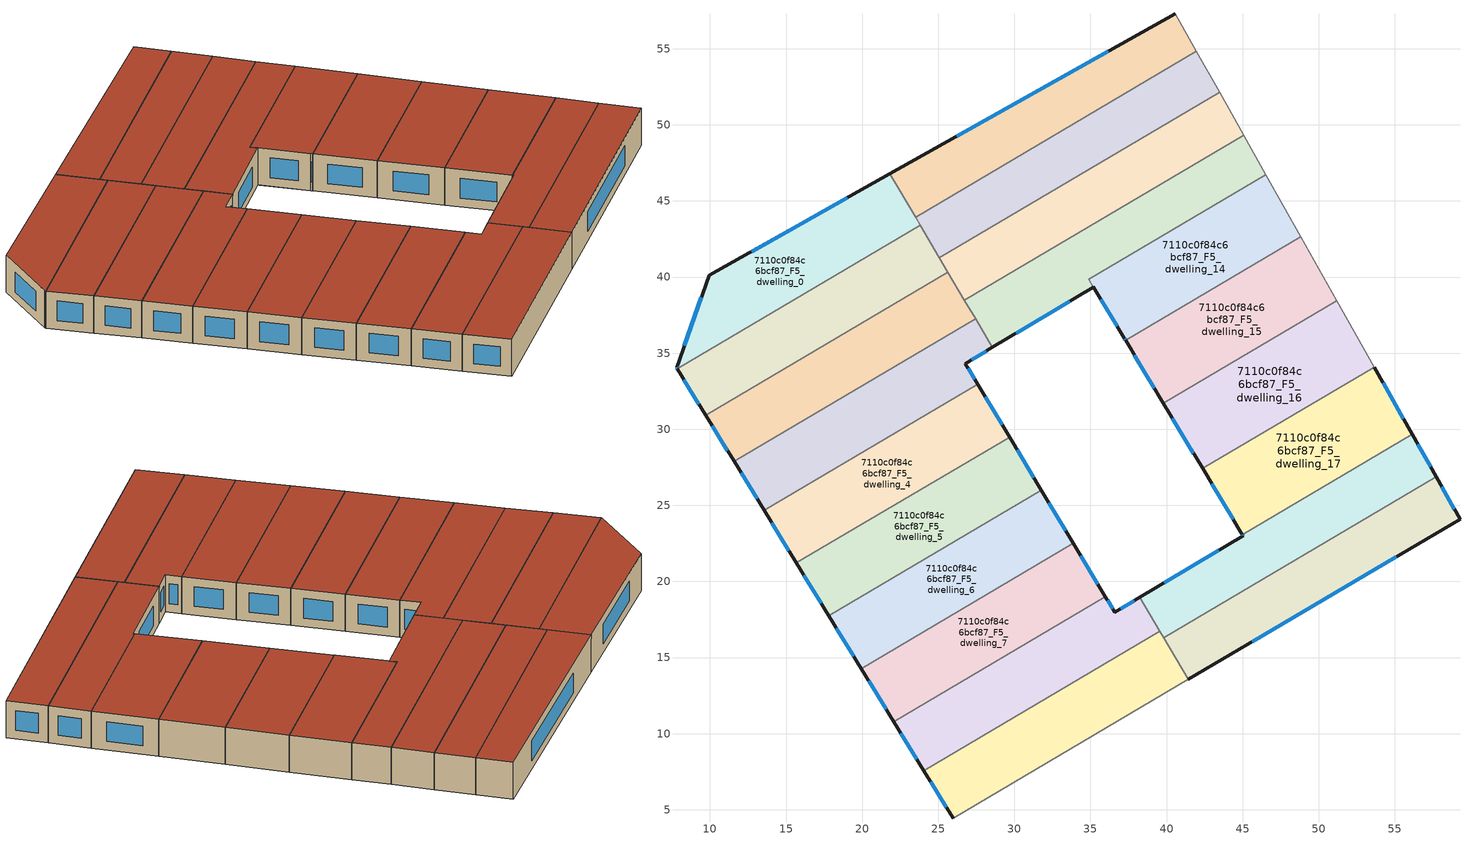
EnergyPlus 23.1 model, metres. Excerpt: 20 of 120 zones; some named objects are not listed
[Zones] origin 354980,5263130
7110c0f84c6bcf87_F5_dwelling_0
 floor to 7110c0f84c6bcf87_F4_dwelling_0 (EU_floor_Construction): 21.82,46.78 23.82,43.4 7.85,33.97 7.8,34.05 9.94,40.1 z15
 wall outside (EU_wall_Construction): 21.82,46.78 9.94,40.1 7.8,34.05 7.85,33.97 z15:18
 wall to 7110c0f84c6bcf87_F5_dwelling_1 (EU_wall_Construction): 7.85,33.97 23.82,43.4 z15:18
 wall to 7110c0f84c6bcf87_F5_dwelling_10 (EU_wall_Construction): 23.5,43.93 21.82,46.78 z15:18
 wall to 7110c0f84c6bcf87_F5_dwelling_11 (EU_wall_Construction): 23.82,43.4 23.5,43.93 z15:18
 window (EU_Window_Construction): 7.81,34.03 7.83,33.99 / 9.44,38.68 8.3,35.47 / 19.03,45.21 12.73,41.67 z15.7:17.3
 roof outside (EU_roof_Construction): 23.82,43.4 21.82,46.78 9.94,40.1 7.8,34.05 7.85,33.97 z18
7110c0f84c6bcf87_F5_dwelling_1
 floor to 7110c0f84c6bcf87_F4_dwelling_1 (EU_floor_Construction): 23.82,43.4 25.63,40.33 9.71,30.93 7.85,33.97 z15
 wall outside (EU_wall_Construction): 7.85,33.97 9.71,30.93 z15:18
 wall to 7110c0f84c6bcf87_F5_dwelling_2 (EU_wall_Construction): 9.71,30.93 25.63,40.33 z15:18
 wall to 7110c0f84c6bcf87_F5_dwelling_11 (EU_wall_Construction): 25.07,41.27 23.82,43.4 z15:18
 wall to 7110c0f84c6bcf87_F5_dwelling_12 (EU_wall_Construction): 25.63,40.33 25.07,41.27 z15:18
 window (EU_Window_Construction): 8.28,33.26 9.27,31.65 z15.7:17.3
 roof outside (EU_roof_Construction): 25.63,40.33 23.82,43.4 7.85,33.97 9.71,30.93 z18
7110c0f84c6bcf87_F5_dwelling_10
 floor to 7110c0f84c6bcf87_F4_dwelling_10 (EU_floor_Construction): 40.56,57.3 41.96,54.82 23.5,43.93 21.82,46.78 z15
 wall outside (EU_wall_Construction): 40.56,57.3 21.82,46.78 z15:18
 wall to 7110c0f84c6bcf87_F5_dwelling_11 (EU_wall_Construction): 23.5,43.93 41.96,54.82 z15:18
 wall adiabatic (EU_wall_Construction): 41.96,54.82 40.56,57.3 z15:18
 window (EU_Window_Construction): 36.16,54.83 26.22,49.25 z15.7:17.3
 roof outside (EU_roof_Construction): 41.96,54.82 40.56,57.3 21.82,46.78 23.5,43.93 z18
7110c0f84c6bcf87_F5_dwelling_11
 floor to 7110c0f84c6bcf87_F4_dwelling_11 (EU_floor_Construction): 41.96,54.82 43.48,52.13 25.07,41.27 23.5,43.93 z15
 wall to 7110c0f84c6bcf87_F5_dwelling_12 (EU_wall_Construction): 25.07,41.27 43.48,52.13 z15:18
 wall adiabatic (EU_wall_Construction): 43.48,52.13 41.96,54.82 z15:18
 roof outside (EU_roof_Construction): 43.48,52.13 41.96,54.82 23.5,43.93 25.07,41.27 z18
7110c0f84c6bcf87_F5_dwelling_12
 floor to 7110c0f84c6bcf87_F4_dwelling_12 (EU_floor_Construction): 43.48,52.13 45.07,49.31 26.72,38.48 25.07,41.27 z15
 wall adiabatic (EU_wall_Construction): 45.07,49.31 43.48,52.13 z15:18
 wall to 7110c0f84c6bcf87_F5_dwelling_13 (EU_wall_Construction): 26.72,38.48 45.07,49.31 z15:18
 wall to 7110c0f84c6bcf87_F5_dwelling_2 (EU_wall_Construction): 25.63,40.33 26.72,38.48 z15:18
 roof outside (EU_roof_Construction): 45.07,49.31 43.48,52.13 25.07,41.27 26.72,38.48 z18
7110c0f84c6bcf87_F5_dwelling_13
 floor to 7110c0f84c6bcf87_F4_dwelling_13 (EU_floor_Construction): 45.07,49.31 46.52,46.73 34.88,39.86 35.19,39.34 28.55,35.38 26.72,38.48 z15
 wall outside (EU_wall_Construction): 28.55,35.38 35.19,39.34 z15:18
 wall adiabatic (EU_wall_Construction): 46.52,46.73 45.07,49.31 z15:18
 wall to 7110c0f84c6bcf87_F5_dwelling_14 (EU_wall_Construction): 34.88,39.87 46.52,46.73 / 35.19,39.34 34.88,39.86 z15:18
 wall to 7110c0f84c6bcf87_F5_dwelling_3 (EU_wall_Construction): 27.45,37.24 28.55,35.38 z15:18
 wall to 7110c0f84c6bcf87_F5_dwelling_2 (EU_wall_Construction): 26.72,38.48 27.45,37.25 z15:18
 window (EU_Window_Construction): 30.11,36.31 33.63,38.41 z15.7:17.3
 roof outside (EU_roof_Construction): 46.52,46.73 45.07,49.31 26.72,38.48 28.55,35.38 35.19,39.34 34.88,39.86 z18
7110c0f84c6bcf87_F5_dwelling_14
 floor to 7110c0f84c6bcf87_F4_dwelling_14 (EU_floor_Construction): 46.52,46.73 48.83,42.64 37.3,35.84 37.22,35.97 34.88,39.87 z15
 wall outside (EU_wall_Construction): 35.19,39.35 37.22,35.97 37.3,35.84 z15:18
 wall adiabatic (EU_wall_Construction): 48.83,42.64 46.52,46.73 z15:18
 wall to 7110c0f84c6bcf87_F5_dwelling_15 (EU_wall_Construction): 37.3,35.84 48.83,42.64 z15:18
 window (EU_Window_Construction): 37.24,35.94 37.28,35.87 / 35.67,38.55 36.75,36.76 z15.7:17.3
 roof outside (EU_roof_Construction): 48.83,42.64 46.52,46.73 34.88,39.87 37.22,35.97 37.3,35.84 z18
7110c0f84c6bcf87_F5_dwelling_15
 floor to 7110c0f84c6bcf87_F4_dwelling_15 (EU_floor_Construction): 48.83,42.64 51.19,38.45 39.78,31.72 37.3,35.84 z15
 wall outside (EU_wall_Construction): 37.3,35.84 39.78,31.72 z15:18
 wall adiabatic (EU_wall_Construction): 51.19,38.45 48.83,42.64 z15:18
 wall to 7110c0f84c6bcf87_F5_dwelling_16 (EU_wall_Construction): 39.78,31.72 51.19,38.45 z15:18
 window (EU_Window_Construction): 37.88,34.87 39.2,32.68 z15.7:17.3
 roof outside (EU_roof_Construction): 51.19,38.45 48.83,42.64 37.3,35.84 39.78,31.72 z18
7110c0f84c6bcf87_F5_dwelling_16
 floor to 7110c0f84c6bcf87_F4_dwelling_16 (EU_floor_Construction): 51.19,38.45 53.65,34.08 42.36,27.42 39.78,31.72 z15
 wall outside (EU_wall_Construction): 39.78,31.72 42.36,27.42 z15:18
 wall to 7110c0f84c6bcf87_F5_dwelling_17 (EU_wall_Construction): 42.36,27.42 53.65,34.08 z15:18
 wall adiabatic (EU_wall_Construction): 53.65,34.08 51.19,38.45 z15:18
 window (EU_Window_Construction): 40.39,30.71 41.76,28.43 z15.7:17.3
 roof outside (EU_roof_Construction): 53.65,34.08 51.19,38.45 39.78,31.72 42.36,27.42 z18
7110c0f84c6bcf87_F5_dwelling_17
 floor to 7110c0f84c6bcf87_F4_dwelling_17 (EU_floor_Construction): 53.65,34.08 56.14,29.66 44.98,23.08 42.36,27.42 z15
 wall outside (EU_wall_Construction): 42.36,27.42 44.98,23.08 / 56.14,29.66 53.65,34.08 z15:18
 wall to 7110c0f84c6bcf87_F5_dwelling_18 (EU_wall_Construction): 44.98,23.08 56.14,29.66 z15:18
 window (EU_Window_Construction): 42.98,26.4 44.36,24.1 / 55.55,30.7 54.23,33.04 z15.7:17.3
 roof outside (EU_roof_Construction): 56.14,29.66 53.65,34.08 42.36,27.42 44.98,23.08 z18
7110c0f84c6bcf87_F5_dwelling_18
 floor to 7110c0f84c6bcf87_F4_dwelling_18 (EU_floor_Construction): 56.14,29.66 57.72,26.86 39.81,16.3 38.24,18.95 45.03,23 44.98,23.08 z15
 wall outside (EU_wall_Construction): 57.72,26.86 56.14,29.66 / 44.98,23.08 45.03,23 38.24,18.95 z15:18
 wall to 7110c0f84c6bcf87_F5_dwelling_19 (EU_wall_Construction): 39.81,16.3 57.72,26.86 z15:18
 wall to 7110c0f84c6bcf87_F5_dwelling_8 (EU_wall_Construction): 38.24,18.95 39.56,16.72 z15:18
 wall to 7110c0f84c6bcf87_F5_dwelling_9 (EU_wall_Construction): 39.56,16.72 39.81,16.3 z15:18
 window (EU_Window_Construction): 57.35,27.52 56.51,29.01 / 43.43,22.05 39.84,19.9 / 44.99,23.06 45.01,23.02 z15.7:17.3
 roof outside (EU_roof_Construction): 57.72,26.86 56.14,29.66 44.98,23.08 45.03,23 38.24,18.95 39.81,16.3 z18
7110c0f84c6bcf87_F5_dwelling_19
 floor to 7110c0f84c6bcf87_F4_dwelling_19 (EU_floor_Construction): 57.72,26.86 59.28,24.09 41.43,13.56 39.81,16.3 z15
 wall outside (EU_wall_Construction): 41.43,13.56 59.28,24.09 57.72,26.86 z15:18
 wall to 7110c0f84c6bcf87_F5_dwelling_9 (EU_wall_Construction): 39.81,16.3 41.43,13.56 z15:18
 window (EU_Window_Construction): 58.91,24.74 58.08,26.21 / 45.62,16.03 55.09,21.62 z15.7:17.3
 roof outside (EU_roof_Construction): 59.28,24.09 57.72,26.86 39.81,16.3 41.43,13.56 z18
7110c0f84c6bcf87_F5_dwelling_2
 floor to 7110c0f84c6bcf87_F4_dwelling_2 (EU_floor_Construction): 25.63,40.33 27.45,37.25 11.58,27.88 9.71,30.93 z15
 wall outside (EU_wall_Construction): 9.71,30.93 11.58,27.88 z15:18
 wall to 7110c0f84c6bcf87_F5_dwelling_3 (EU_wall_Construction): 11.58,27.88 27.45,37.25 z15:18
 window (EU_Window_Construction): 10.15,30.22 11.14,28.6 z15.7:17.3
 roof outside (EU_roof_Construction): 27.45,37.25 25.63,40.33 9.71,30.93 11.58,27.88 z18
7110c0f84c6bcf87_F5_dwelling_3
 floor to 7110c0f84c6bcf87_F4_dwelling_3 (EU_floor_Construction): 27.45,37.25 28.55,35.38 26.78,34.32 27.6,32.96 13.56,24.67 11.58,27.88 z15
 wall outside (EU_wall_Construction): 27.6,32.96 26.78,34.32 28.55,35.38 / 11.58,27.88 13.56,24.67 z15:18
 wall to 7110c0f84c6bcf87_F5_dwelling_4 (EU_wall_Construction): 13.56,24.67 27.6,32.96 z15:18
 window (EU_Window_Construction): 27.19,34.56 28.14,35.13 / 27.4,33.27 26.97,34 / 12.05,27.13 13.09,25.42 z15.7:17.3
 roof outside (EU_roof_Construction): 27.6,32.96 26.78,34.32 28.55,35.38 27.45,37.25 11.58,27.88 13.56,24.67 z18
7110c0f84c6bcf87_F5_dwelling_4
 floor to 7110c0f84c6bcf87_F4_dwelling_4 (EU_floor_Construction): 27.6,32.96 29.68,29.48 15.68,21.21 13.56,24.67 z15
 wall outside (EU_wall_Construction): 13.56,24.67 15.68,21.21 / 29.68,29.48 27.6,32.96 z15:18
 wall to 7110c0f84c6bcf87_F5_dwelling_5 (EU_wall_Construction): 15.68,21.21 29.68,29.48 z15:18
 window (EU_Window_Construction): 14.05,23.86 15.18,22.02 / 29.19,30.3 28.09,32.14 z15.7:17.3
 roof outside (EU_roof_Construction): 29.68,29.48 27.6,32.96 13.56,24.67 15.68,21.21 z18
7110c0f84c6bcf87_F5_dwelling_5
 floor to 7110c0f84c6bcf87_F4_dwelling_5 (EU_floor_Construction): 29.68,29.48 31.78,26 17.8,17.75 15.68,21.21 z15
 wall outside (EU_wall_Construction): 15.68,21.21 17.8,17.75 / 31.78,26 29.68,29.48 z15:18
 wall to 7110c0f84c6bcf87_F5_dwelling_6 (EU_wall_Construction): 17.8,17.75 31.78,26 z15:18
 window (EU_Window_Construction): 16.18,20.4 17.3,18.56 / 31.29,26.81 30.18,28.66 z15.7:17.3
 roof outside (EU_roof_Construction): 31.78,26 29.68,29.48 15.68,21.21 17.8,17.75 z18
7110c0f84c6bcf87_F5_dwelling_6
 floor to 7110c0f84c6bcf87_F4_dwelling_6 (EU_floor_Construction): 31.78,26 33.88,22.5 19.93,14.28 17.8,17.75 z15
 wall outside (EU_wall_Construction): 17.8,17.75 19.93,14.28 / 33.88,22.5 31.78,26 z15:18
 wall to 7110c0f84c6bcf87_F5_dwelling_7 (EU_wall_Construction): 19.93,14.28 33.88,22.5 z15:18
 window (EU_Window_Construction): 18.3,16.93 19.43,15.09 / 33.39,23.32 32.27,25.18 z15.7:17.3
 roof outside (EU_roof_Construction): 33.88,22.5 31.78,26 17.8,17.75 19.93,14.28 z18
7110c0f84c6bcf87_F5_dwelling_7
 floor to 7110c0f84c6bcf87_F4_dwelling_7 (EU_floor_Construction): 33.88,22.5 35.98,19 22.07,10.79 19.93,14.28 z15
 wall outside (EU_wall_Construction): 19.93,14.28 22.07,10.79 / 35.98,19 33.88,22.5 z15:18
 wall to 7110c0f84c6bcf87_F5_dwelling_8 (EU_wall_Construction): 22.07,10.79 35.98,19 z15:18
 window (EU_Window_Construction): 20.43,13.46 21.57,11.61 / 35.49,19.83 34.37,21.68 z15.7:17.3
 roof outside (EU_roof_Construction): 35.98,19 33.88,22.5 19.93,14.28 22.07,10.79 z18
7110c0f84c6bcf87_F5_dwelling_8
 floor to 7110c0f84c6bcf87_F4_dwelling_8 (EU_floor_Construction): 38.24,18.95 39.56,16.72 24.05,7.57 22.07,10.79 35.98,19 36.6,17.97 z15
 wall outside (EU_wall_Construction): 38.24,18.95 36.6,17.97 35.98,19 / 22.07,10.79 24.05,7.57 z15:18
 wall to 7110c0f84c6bcf87_F5_dwelling_9 (EU_wall_Construction): 24.05,7.57 39.56,16.72 z15:18
 window (EU_Window_Construction): 37.86,18.72 36.99,18.2 / 22.53,10.04 23.58,8.32 / 36.46,18.21 36.13,18.76 z15.7:17.3
 roof outside (EU_roof_Construction): 39.56,16.72 38.24,18.95 36.6,17.97 35.98,19 22.07,10.79 24.05,7.57 z18
7110c0f84c6bcf87_F5_dwelling_9
 floor to 7110c0f84c6bcf87_F4_dwelling_9 (EU_floor_Construction): 39.56,16.72 41.43,13.56 25.97,4.43 24.05,7.57 z15
 wall outside (EU_wall_Construction): 24.05,7.57 25.97,4.43 z15:18
 wall adiabatic (EU_wall_Construction): 25.97,4.43 41.43,13.56 z15:18
 window (EU_Window_Construction): 24.5,6.83 25.52,5.17 z15.7:17.3
 roof outside (EU_roof_Construction): 41.43,13.56 39.56,16.72 24.05,7.57 25.97,4.43 z18
[Building]
EU S2 Campaign: North Axis=0; Terrain=City; Solar Distribution=FullExterior
[Site:Location]
Budapest.Ferenc.Liszt.Intl.AP: Latitude=47.437; Longitude=19.256; Time Zone=1; Elevation=185
[SizingPeriod:WeatherFileDays]
AnnualSizingPeriod: Begin Month=1; Begin Day of Month=1; End Month=12; End Day of Month=31; Day of Week for Start Day=Monday; Use Weather File Daylight Saving Period=No; Use Weather File Rain and Snow Indicators=No
[MATERIAL]
EU_InternalMass_Material: Roughness=MediumRough; Thickness=0.1; Conductivity=1; Density=1800; Specific Heat=900; Thermal Absorptance=0.9; Solar Absorptance=0.7; Visible Absorptance=0.7
[MATERIAL:NOMASS] Roughness=MediumRough; Thermal Absorptance=0.9; Solar Absorptance=0.7; Visible Absorptance=0.7
Name | Thermal Resistance
EU_wall_NoMass | 0.832559
EU_roof_NoMass | 1.39638
EU_floor_NoMass | 0.872794
[WINDOWMATERIAL:SIMPLEGLAZINGSYSTEM]
EU_Window_SimpleGlazing: UFactor=2.79869; Solar Heat Gain Coefficient=0.75; Visible Transmittance=0.75
[CONSTRUCTION]
EU_wall_Construction: EU_wall_NoMass
EU_roof_Construction: EU_roof_NoMass
EU_floor_Construction: EU_floor_NoMass
EU_Window_Construction: EU_Window_SimpleGlazing
EU_InternalMass_Construction: EU_InternalMass_Material
[ZONE] Type=1; Multiplier=1; Ceiling Height=autocalculate; Floor Area=autocalculate; Part of Total Floor Area=Yes
Name | Volume
7110c0f84c6bcf87_F5_dwelling_0; 7110c0f84c6bcf87_F5_dwelling_8 | 198.096
7110c0f84c6bcf87_F5_dwelling_1; 7110c0f84c6bcf87_F5_dwelling_7 | 198.142
7110c0f84c6bcf87_F5_dwelling_10 | 198.095
7110c0f84c6bcf87_F5_dwelling_11 | 198.165
7110c0f84c6bcf87_F5_dwelling_12 | 207.675
7110c0f84c6bcf87_F5_dwelling_13 | 203.105
7110c0f84c6bcf87_F5_dwelling_14 | 189.547
7110c0f84c6bcf87_F5_dwelling_15 | 192.073
7110c0f84c6bcf87_F5_dwelling_16 | 198.118
7110c0f84c6bcf87_F5_dwelling_17; 7110c0f84c6bcf87_F5_dwelling_9 | 198.122
7110c0f84c6bcf87_F5_dwelling_18 | 198.132
7110c0f84c6bcf87_F5_dwelling_19 | 198.094
7110c0f84c6bcf87_F5_dwelling_2 | 198.103
7110c0f84c6bcf87_F5_dwelling_3 | 198.129
7110c0f84c6bcf87_F5_dwelling_4 | 198.109
7110c0f84c6bcf87_F5_dwelling_5 | 198.108
7110c0f84c6bcf87_F5_dwelling_6 | 198.105
[INTERNALMASS] Construction=EU_InternalMass_Construction
Name | Zone or ZoneList | Surface Area
7110c0f84c6bcf87_F5_dwelling_0_EU_InternalMass | 7110c0f84c6bcf87_F5_dwelling_0 | 66.0321
7110c0f84c6bcf87_F5_dwelling_1_EU_InternalMass | 7110c0f84c6bcf87_F5_dwelling_1 | 66.0471
7110c0f84c6bcf87_F5_dwelling_2_EU_InternalMass | 7110c0f84c6bcf87_F5_dwelling_2 | 66.0344
7110c0f84c6bcf87_F5_dwelling_3_EU_InternalMass | 7110c0f84c6bcf87_F5_dwelling_3 | 66.0432
7110c0f84c6bcf87_F5_dwelling_4_EU_InternalMass | 7110c0f84c6bcf87_F5_dwelling_4 | 66.0362
7110c0f84c6bcf87_F5_dwelling_5_EU_InternalMass | 7110c0f84c6bcf87_F5_dwelling_5 | 66.0361
7110c0f84c6bcf87_F5_dwelling_6_EU_InternalMass | 7110c0f84c6bcf87_F5_dwelling_6 | 66.0352
7110c0f84c6bcf87_F5_dwelling_7_EU_InternalMass | 7110c0f84c6bcf87_F5_dwelling_7 | 66.0478
7110c0f84c6bcf87_F5_dwelling_8_EU_InternalMass | 7110c0f84c6bcf87_F5_dwelling_8 | 66.032
7110c0f84c6bcf87_F5_dwelling_9_EU_InternalMass | 7110c0f84c6bcf87_F5_dwelling_9 | 66.0406
7110c0f84c6bcf87_F5_dwelling_10_EU_InternalMass | 7110c0f84c6bcf87_F5_dwelling_10 | 66.0316
7110c0f84c6bcf87_F5_dwelling_11_EU_InternalMass | 7110c0f84c6bcf87_F5_dwelling_11 | 66.0552
7110c0f84c6bcf87_F5_dwelling_12_EU_InternalMass | 7110c0f84c6bcf87_F5_dwelling_12 | 69.2247
7110c0f84c6bcf87_F5_dwelling_13_EU_InternalMass | 7110c0f84c6bcf87_F5_dwelling_13 | 67.7011
7110c0f84c6bcf87_F5_dwelling_14_EU_InternalMass | 7110c0f84c6bcf87_F5_dwelling_14 | 63.1886
7110c0f84c6bcf87_F5_dwelling_15_EU_InternalMass | 7110c0f84c6bcf87_F5_dwelling_15 | 64.0281
7110c0f84c6bcf87_F5_dwelling_16_EU_InternalMass | 7110c0f84c6bcf87_F5_dwelling_16 | 66.0394
7110c0f84c6bcf87_F5_dwelling_17_EU_InternalMass | 7110c0f84c6bcf87_F5_dwelling_17 | 66.0407
7110c0f84c6bcf87_F5_dwelling_18_EU_InternalMass | 7110c0f84c6bcf87_F5_dwelling_18 | 66.0438
7110c0f84c6bcf87_F5_dwelling_19_EU_InternalMass | 7110c0f84c6bcf87_F5_dwelling_19 | 66.0315
[OTHEREQUIPMENT] Fuel Type=Electricity; Design Level Calculation Method=Watts/Area; Power per Zone Floor Area=1; Fraction Latent=0; Fraction Radiant=0; Fraction Lost=0; Carbon Dioxide Generation Rate=0; EndUse Subcategory=EU_Step8_InternalGains
Name | Zone or ZoneList or Space or SpaceList | Schedule
EU_Step8_InternalGain_7110c0f84c6bcf87_F5_dwelling_0_f000 | 7110c0f84c6bcf87_F5_dwelling_0 | EU_Step8_GainSchedule_7110c0f84c6bcf87_F5_dwelling_0_f000
EU_Step8_InternalGain_7110c0f84c6bcf87_F5_dwelling_1_f000 | 7110c0f84c6bcf87_F5_dwelling_1 | EU_Step8_GainSchedule_7110c0f84c6bcf87_F5_dwelling_1_f000
EU_Step8_InternalGain_7110c0f84c6bcf87_F5_dwelling_2_f000 | 7110c0f84c6bcf87_F5_dwelling_2 | EU_Step8_GainSchedule_7110c0f84c6bcf87_F5_dwelling_2_f000
EU_Step8_InternalGain_7110c0f84c6bcf87_F5_dwelling_3_f000 | 7110c0f84c6bcf87_F5_dwelling_3 | EU_Step8_GainSchedule_7110c0f84c6bcf87_F5_dwelling_3_f000
EU_Step8_InternalGain_7110c0f84c6bcf87_F5_dwelling_4_f000 | 7110c0f84c6bcf87_F5_dwelling_4 | EU_Step8_GainSchedule_7110c0f84c6bcf87_F5_dwelling_4_f000
EU_Step8_InternalGain_7110c0f84c6bcf87_F5_dwelling_5_f000 | 7110c0f84c6bcf87_F5_dwelling_5 | EU_Step8_GainSchedule_7110c0f84c6bcf87_F5_dwelling_5_f000
EU_Step8_InternalGain_7110c0f84c6bcf87_F5_dwelling_6_f000 | 7110c0f84c6bcf87_F5_dwelling_6 | EU_Step8_GainSchedule_7110c0f84c6bcf87_F5_dwelling_6_f000
EU_Step8_InternalGain_7110c0f84c6bcf87_F5_dwelling_7_f000 | 7110c0f84c6bcf87_F5_dwelling_7 | EU_Step8_GainSchedule_7110c0f84c6bcf87_F5_dwelling_7_f000
EU_Step8_InternalGain_7110c0f84c6bcf87_F5_dwelling_8_f000 | 7110c0f84c6bcf87_F5_dwelling_8 | EU_Step8_GainSchedule_7110c0f84c6bcf87_F5_dwelling_8_f000
EU_Step8_InternalGain_7110c0f84c6bcf87_F5_dwelling_9_f000 | 7110c0f84c6bcf87_F5_dwelling_9 | EU_Step8_GainSchedule_7110c0f84c6bcf87_F5_dwelling_9_f000
EU_Step8_InternalGain_7110c0f84c6bcf87_F5_dwelling_10_f000 | 7110c0f84c6bcf87_F5_dwelling_10 | EU_Step8_GainSchedule_7110c0f84c6bcf87_F5_dwelling_10_f000
EU_Step8_InternalGain_7110c0f84c6bcf87_F5_dwelling_11_f000 | 7110c0f84c6bcf87_F5_dwelling_11 | EU_Step8_GainSchedule_7110c0f84c6bcf87_F5_dwelling_11_f000
EU_Step8_InternalGain_7110c0f84c6bcf87_F5_dwelling_12_f000 | 7110c0f84c6bcf87_F5_dwelling_12 | EU_Step8_GainSchedule_7110c0f84c6bcf87_F5_dwelling_12_f000
EU_Step8_InternalGain_7110c0f84c6bcf87_F5_dwelling_13_f000 | 7110c0f84c6bcf87_F5_dwelling_13 | EU_Step8_GainSchedule_7110c0f84c6bcf87_F5_dwelling_13_f000
EU_Step8_InternalGain_7110c0f84c6bcf87_F5_dwelling_14_f000 | 7110c0f84c6bcf87_F5_dwelling_14 | EU_Step8_GainSchedule_7110c0f84c6bcf87_F5_dwelling_14_f000
EU_Step8_InternalGain_7110c0f84c6bcf87_F5_dwelling_15_f000 | 7110c0f84c6bcf87_F5_dwelling_15 | EU_Step8_GainSchedule_7110c0f84c6bcf87_F5_dwelling_15_f000
EU_Step8_InternalGain_7110c0f84c6bcf87_F5_dwelling_16_f000 | 7110c0f84c6bcf87_F5_dwelling_16 | EU_Step8_GainSchedule_7110c0f84c6bcf87_F5_dwelling_16_f000
EU_Step8_InternalGain_7110c0f84c6bcf87_F5_dwelling_17_f000 | 7110c0f84c6bcf87_F5_dwelling_17 | EU_Step8_GainSchedule_7110c0f84c6bcf87_F5_dwelling_17_f000
EU_Step8_InternalGain_7110c0f84c6bcf87_F5_dwelling_18_f000 | 7110c0f84c6bcf87_F5_dwelling_18 | EU_Step8_GainSchedule_7110c0f84c6bcf87_F5_dwelling_18_f000
EU_Step8_InternalGain_7110c0f84c6bcf87_F5_dwelling_19_f000 | 7110c0f84c6bcf87_F5_dwelling_19 | EU_Step8_GainSchedule_7110c0f84c6bcf87_F5_dwelling_19_f000
[ZONEVENTILATION:DESIGNFLOWRATE] Schedule=EU_AlwaysOn; Design Flow Rate Calculation Method=AirChanges/Hour; Air Changes per Hour=0.475469; Ventilation Type=Natural; Fan Pressure Rise=0; Fan Total Efficiency=1; Constant Term Coefficient=1; Temperature Term Coefficient=0; Velocity Term Coefficient=0; Velocity Squared Term Coefficient=0; Minimum Indoor Temperature=-100; Maximum Indoor Temperature=100; Delta Temperature=-100; Minimum Outdoor Temperature=-100; Maximum Outdoor Temperature=100; Maximum Wind Speed=40
Name | Zone or ZoneList or Space or SpaceList
EU_ConstantAir_7110c0f84c6bcf87_F5_dwelling_0 | 7110c0f84c6bcf87_F5_dwelling_0
EU_ConstantAir_7110c0f84c6bcf87_F5_dwelling_1 | 7110c0f84c6bcf87_F5_dwelling_1
EU_ConstantAir_7110c0f84c6bcf87_F5_dwelling_2 | 7110c0f84c6bcf87_F5_dwelling_2
EU_ConstantAir_7110c0f84c6bcf87_F5_dwelling_3 | 7110c0f84c6bcf87_F5_dwelling_3
EU_ConstantAir_7110c0f84c6bcf87_F5_dwelling_4 | 7110c0f84c6bcf87_F5_dwelling_4
EU_ConstantAir_7110c0f84c6bcf87_F5_dwelling_5 | 7110c0f84c6bcf87_F5_dwelling_5
EU_ConstantAir_7110c0f84c6bcf87_F5_dwelling_6 | 7110c0f84c6bcf87_F5_dwelling_6
EU_ConstantAir_7110c0f84c6bcf87_F5_dwelling_7 | 7110c0f84c6bcf87_F5_dwelling_7
EU_ConstantAir_7110c0f84c6bcf87_F5_dwelling_8 | 7110c0f84c6bcf87_F5_dwelling_8
EU_ConstantAir_7110c0f84c6bcf87_F5_dwelling_9 | 7110c0f84c6bcf87_F5_dwelling_9
EU_ConstantAir_7110c0f84c6bcf87_F5_dwelling_10 | 7110c0f84c6bcf87_F5_dwelling_10
EU_ConstantAir_7110c0f84c6bcf87_F5_dwelling_11 | 7110c0f84c6bcf87_F5_dwelling_11
EU_ConstantAir_7110c0f84c6bcf87_F5_dwelling_12 | 7110c0f84c6bcf87_F5_dwelling_12
EU_ConstantAir_7110c0f84c6bcf87_F5_dwelling_13 | 7110c0f84c6bcf87_F5_dwelling_13
EU_ConstantAir_7110c0f84c6bcf87_F5_dwelling_14 | 7110c0f84c6bcf87_F5_dwelling_14
EU_ConstantAir_7110c0f84c6bcf87_F5_dwelling_15 | 7110c0f84c6bcf87_F5_dwelling_15
EU_ConstantAir_7110c0f84c6bcf87_F5_dwelling_16 | 7110c0f84c6bcf87_F5_dwelling_16
EU_ConstantAir_7110c0f84c6bcf87_F5_dwelling_17 | 7110c0f84c6bcf87_F5_dwelling_17
EU_ConstantAir_7110c0f84c6bcf87_F5_dwelling_18 | 7110c0f84c6bcf87_F5_dwelling_18
EU_ConstantAir_7110c0f84c6bcf87_F5_dwelling_19 | 7110c0f84c6bcf87_F5_dwelling_19
[HVACTEMPLATE:ZONE:IDEALLOADSAIRSYSTEM] System Availability Schedule=EU_AlwaysOn; Maximum Heating Supply Air Temperature=50; Minimum Cooling Supply Air Temperature=13; Maximum Heating Supply Air Humidity Ratio=0.0156; Minimum Cooling Supply Air Humidity Ratio=0.0077; Heating Limit=NoLimit; Cooling Limit=NoLimit; Heating Availability Schedule=EU_AlwaysOn; Cooling Availability Schedule=EU_CoolingOff; Dehumidification Control Type=ConstantSensibleHeatRatio; Cooling Sensible Heat Ratio=0.7; Dehumidification Setpoint=60; Humidification Control Type=None; Humidification Setpoint=30; Outdoor Air Method=None; Outdoor Air Flow Rate per Person=0.00944; Outdoor Air Flow Rate per Zone Floor Area=0; Outdoor Air Flow Rate per Zone=0; Demand Controlled Ventilation Type=None; Outdoor Air Economizer Type=NoEconomizer; Heat Recovery Type=None; Sensible Heat Recovery Effectiveness=0.7; Latent Heat Recovery Effectiveness=0.65
Name | Template Thermostat
7110c0f84c6bcf87_F5_dwelling_0 | EU_HeatOnly_7110c0f84c6bcf87_F5_dwelling_0
7110c0f84c6bcf87_F5_dwelling_1 | EU_HeatOnly_7110c0f84c6bcf87_F5_dwelling_1
7110c0f84c6bcf87_F5_dwelling_2 | EU_HeatOnly_7110c0f84c6bcf87_F5_dwelling_2
7110c0f84c6bcf87_F5_dwelling_3 | EU_HeatOnly_7110c0f84c6bcf87_F5_dwelling_3
7110c0f84c6bcf87_F5_dwelling_4 | EU_HeatOnly_7110c0f84c6bcf87_F5_dwelling_4
7110c0f84c6bcf87_F5_dwelling_5 | EU_HeatOnly_7110c0f84c6bcf87_F5_dwelling_5
7110c0f84c6bcf87_F5_dwelling_6 | EU_HeatOnly_7110c0f84c6bcf87_F5_dwelling_6
7110c0f84c6bcf87_F5_dwelling_7 | EU_HeatOnly_7110c0f84c6bcf87_F5_dwelling_7
7110c0f84c6bcf87_F5_dwelling_8 | EU_HeatOnly_7110c0f84c6bcf87_F5_dwelling_8
7110c0f84c6bcf87_F5_dwelling_9 | EU_HeatOnly_7110c0f84c6bcf87_F5_dwelling_9
7110c0f84c6bcf87_F5_dwelling_10 | EU_HeatOnly_7110c0f84c6bcf87_F5_dwelling_10
7110c0f84c6bcf87_F5_dwelling_11 | EU_HeatOnly_7110c0f84c6bcf87_F5_dwelling_11
7110c0f84c6bcf87_F5_dwelling_12 | EU_HeatOnly_7110c0f84c6bcf87_F5_dwelling_12
7110c0f84c6bcf87_F5_dwelling_13 | EU_HeatOnly_7110c0f84c6bcf87_F5_dwelling_13
7110c0f84c6bcf87_F5_dwelling_14 | EU_HeatOnly_7110c0f84c6bcf87_F5_dwelling_14
7110c0f84c6bcf87_F5_dwelling_15 | EU_HeatOnly_7110c0f84c6bcf87_F5_dwelling_15
7110c0f84c6bcf87_F5_dwelling_16 | EU_HeatOnly_7110c0f84c6bcf87_F5_dwelling_16
7110c0f84c6bcf87_F5_dwelling_17 | EU_HeatOnly_7110c0f84c6bcf87_F5_dwelling_17
7110c0f84c6bcf87_F5_dwelling_18 | EU_HeatOnly_7110c0f84c6bcf87_F5_dwelling_18
7110c0f84c6bcf87_F5_dwelling_19 | EU_HeatOnly_7110c0f84c6bcf87_F5_dwelling_19
[SIZING:ZONE] Zone Cooling Design Supply Air Temperature Input Method=SupplyAirTemperature; Zone Cooling Design Supply Air Temperature=13; Zone Heating Design Supply Air Temperature Input Method=SupplyAirTemperature; Zone Heating Design Supply Air Temperature=50; Zone Cooling Design Supply Air Humidity Ratio=0.008; Zone Heating Design Supply Air Humidity Ratio=0.008; Cooling Design Air Flow Method=DesignDay; Cooling Design Air Flow Rate=0; Cooling Minimum Air Flow per Zone Floor Area=0.000762; Cooling Minimum Air Flow=0; Cooling Minimum Air Flow Fraction=0.2; Heating Design Air Flow Method=DesignDay; Heating Design Air Flow Rate=0; Heating Maximum Air Flow per Zone Floor Area=0.002032; Heating Maximum Air Flow=0.141576; Heating Maximum Air Flow Fraction=0.3; Account for Dedicated Outdoor Air System=No; Dedicated Outdoor Air System Control Strategy=NeutralSupplyAir; Dedicated Outdoor Air Low Setpoint Temperature for Design=autosize; Dedicated Outdoor Air High Setpoint Temperature for Design=autosize; Zone Load Sizing Method=Sensible Load Only No Latent Load; Zone Latent Cooling Design Supply Air Humidity Ratio Input Method=HumidityRatioDifference; Zone Cooling Design Supply Air Humidity Ratio Difference=0.005; Zone Latent Heating Design Supply Air Humidity Ratio Input Method=HumidityRatioDifference; Zone Humidification Design Supply Air Humidity Ratio Difference=0.005
7110c0f84c6bcf87_F5_dwelling_0; 7110c0f84c6bcf87_F5_dwelling_1; 7110c0f84c6bcf87_F5_dwelling_2; 7110c0f84c6bcf87_F5_dwelling_3; 7110c0f84c6bcf87_F5_dwelling_4; 7110c0f84c6bcf87_F5_dwelling_5; 7110c0f84c6bcf87_F5_dwelling_6; 7110c0f84c6bcf87_F5_dwelling_7; 7110c0f84c6bcf87_F5_dwelling_8; 7110c0f84c6bcf87_F5_dwelling_9; 7110c0f84c6bcf87_F5_dwelling_10; 7110c0f84c6bcf87_F5_dwelling_11; 7110c0f84c6bcf87_F5_dwelling_12; 7110c0f84c6bcf87_F5_dwelling_13; 7110c0f84c6bcf87_F5_dwelling_14; 7110c0f84c6bcf87_F5_dwelling_15; 7110c0f84c6bcf87_F5_dwelling_16; 7110c0f84c6bcf87_F5_dwelling_17; 7110c0f84c6bcf87_F5_dwelling_18; 7110c0f84c6bcf87_F5_dwelling_19
[SCHEDULE:CONSTANT]
Name | Hourly Value
EU_AlwaysOn | 1
EU_CoolingOff | 0
[SCHEDULE:FILE] Column Number=1; Rows to Skip at Top=0; Number of Hours of Data=8760; Column Separator=Comma; Interpolate to Timestep=No; Minutes per Item=60; Adjust Schedule for Daylight Savings=Yes
Name | File
EU_Step8_GainSchedule_7110c0f84c6bcf87_F5_dwelling_0_f000 | ../../schedules/7110c0f84c6bcf87/7110c0f84c6bcf87_F5_dwelling_0_f000_gain.csv
EU_Step8_GainSchedule_7110c0f84c6bcf87_F5_dwelling_1_f000 | ../../schedules/7110c0f84c6bcf87/7110c0f84c6bcf87_F5_dwelling_1_f000_gain.csv
EU_Step8_GainSchedule_7110c0f84c6bcf87_F5_dwelling_2_f000 | ../../schedules/7110c0f84c6bcf87/7110c0f84c6bcf87_F5_dwelling_2_f000_gain.csv
EU_Step8_GainSchedule_7110c0f84c6bcf87_F5_dwelling_3_f000 | ../../schedules/7110c0f84c6bcf87/7110c0f84c6bcf87_F5_dwelling_3_f000_gain.csv
EU_Step8_GainSchedule_7110c0f84c6bcf87_F5_dwelling_4_f000 | ../../schedules/7110c0f84c6bcf87/7110c0f84c6bcf87_F5_dwelling_4_f000_gain.csv
EU_Step8_GainSchedule_7110c0f84c6bcf87_F5_dwelling_5_f000 | ../../schedules/7110c0f84c6bcf87/7110c0f84c6bcf87_F5_dwelling_5_f000_gain.csv
EU_Step8_GainSchedule_7110c0f84c6bcf87_F5_dwelling_6_f000 | ../../schedules/7110c0f84c6bcf87/7110c0f84c6bcf87_F5_dwelling_6_f000_gain.csv
EU_Step8_GainSchedule_7110c0f84c6bcf87_F5_dwelling_7_f000 | ../../schedules/7110c0f84c6bcf87/7110c0f84c6bcf87_F5_dwelling_7_f000_gain.csv
EU_Step8_GainSchedule_7110c0f84c6bcf87_F5_dwelling_8_f000 | ../../schedules/7110c0f84c6bcf87/7110c0f84c6bcf87_F5_dwelling_8_f000_gain.csv
EU_Step8_GainSchedule_7110c0f84c6bcf87_F5_dwelling_9_f000 | ../../schedules/7110c0f84c6bcf87/7110c0f84c6bcf87_F5_dwelling_9_f000_gain.csv
EU_Step8_GainSchedule_7110c0f84c6bcf87_F5_dwelling_10_f000 | ../../schedules/7110c0f84c6bcf87/7110c0f84c6bcf87_F5_dwelling_10_f000_gain.csv
EU_Step8_GainSchedule_7110c0f84c6bcf87_F5_dwelling_11_f000 | ../../schedules/7110c0f84c6bcf87/7110c0f84c6bcf87_F5_dwelling_11_f000_gain.csv
EU_Step8_GainSchedule_7110c0f84c6bcf87_F5_dwelling_12_f000 | ../../schedules/7110c0f84c6bcf87/7110c0f84c6bcf87_F5_dwelling_12_f000_gain.csv
EU_Step8_GainSchedule_7110c0f84c6bcf87_F5_dwelling_13_f000 | ../../schedules/7110c0f84c6bcf87/7110c0f84c6bcf87_F5_dwelling_13_f000_gain.csv
EU_Step8_GainSchedule_7110c0f84c6bcf87_F5_dwelling_14_f000 | ../../schedules/7110c0f84c6bcf87/7110c0f84c6bcf87_F5_dwelling_14_f000_gain.csv
EU_Step8_GainSchedule_7110c0f84c6bcf87_F5_dwelling_15_f000 | ../../schedules/7110c0f84c6bcf87/7110c0f84c6bcf87_F5_dwelling_15_f000_gain.csv
EU_Step8_GainSchedule_7110c0f84c6bcf87_F5_dwelling_16_f000 | ../../schedules/7110c0f84c6bcf87/7110c0f84c6bcf87_F5_dwelling_16_f000_gain.csv
EU_Step8_GainSchedule_7110c0f84c6bcf87_F5_dwelling_17_f000 | ../../schedules/7110c0f84c6bcf87/7110c0f84c6bcf87_F5_dwelling_17_f000_gain.csv
EU_Step8_GainSchedule_7110c0f84c6bcf87_F5_dwelling_18_f000 | ../../schedules/7110c0f84c6bcf87/7110c0f84c6bcf87_F5_dwelling_18_f000_gain.csv
EU_Step8_GainSchedule_7110c0f84c6bcf87_F5_dwelling_19_f000 | ../../schedules/7110c0f84c6bcf87/7110c0f84c6bcf87_F5_dwelling_19_f000_gain.csv
